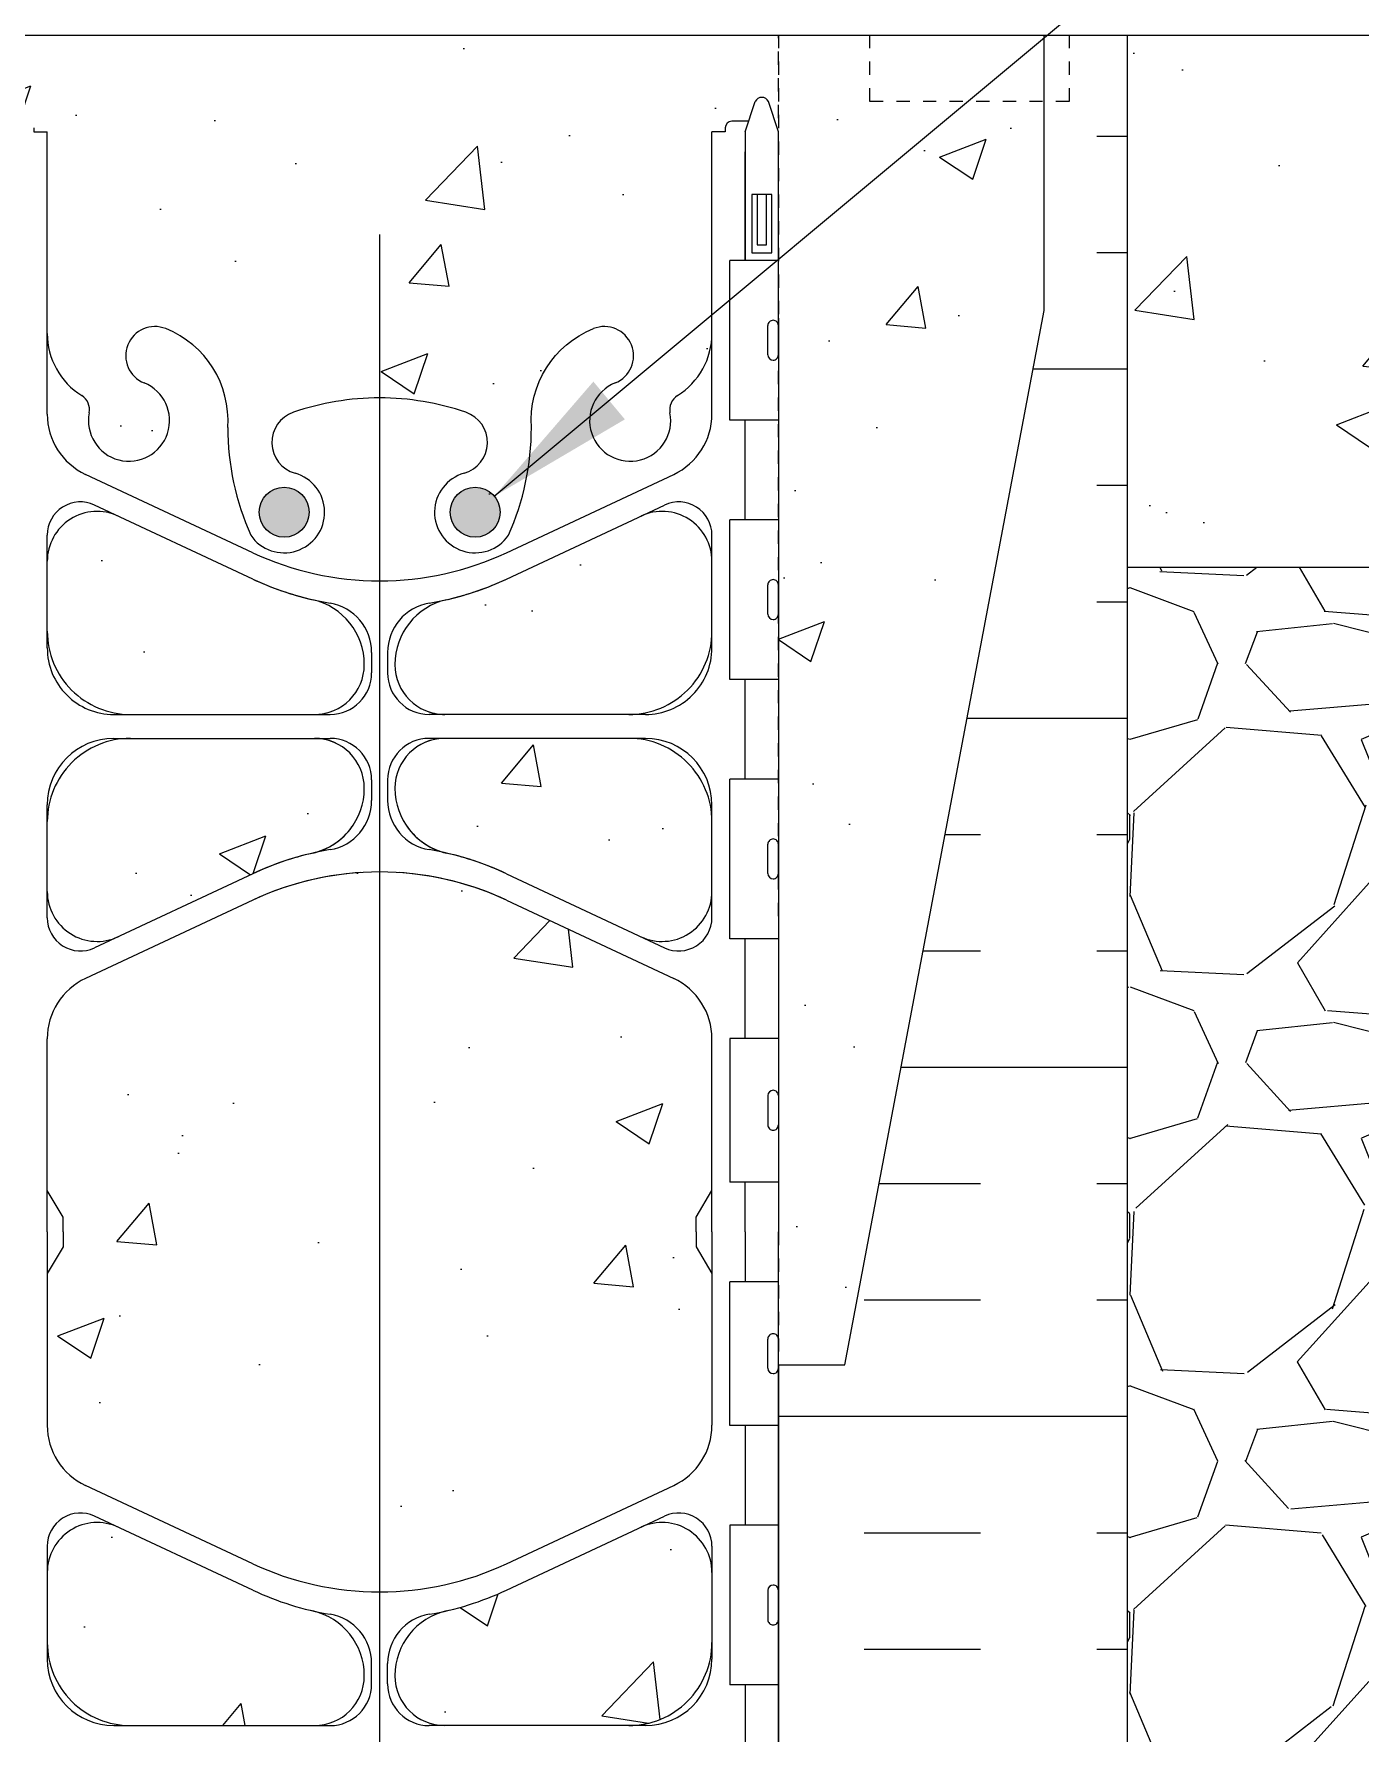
# Model space of a CAD drawing. Header units: inches. Extents: x -6.4 to 42.3, y 55.7 to 149.3.
# Drawn here: x 15.82 to 25.79, y 98.48 to 111.25 of the extents above; entities that cross this region are included whole.
import ezdxf

# ---------------------------------------------------------------- set-up
doc = ezdxf.new("R2010")
doc.units = ezdxf.units.IN
doc.header["$LTSCALE"] = 0.5
doc.header["$MEASUREMENT"] = 0
doc.linetypes.add('DASHED2', pattern=[0.375, 0.25, -0.125])
doc.linetypes.add('HIDDEN2', pattern=[0.1875, 0.125, -0.0625])
for name, color, linetype in [('HATCH', 12, 'Continuous'), ('Hidden2', 12, 'HIDDEN2'), ('line25', 2, 'Continuous'), ('LINE3', 3, 'Continuous'), ('LINE50', 5, 'Continuous'), ('LINE9', 9, 'Continuous'), ('TEXT', 4, 'Continuous')]:
    doc.layers.add(name, color=color, linetype=linetype)
doc.styles.add('DIM', font='romans.shx', dxfattribs={"width": 0.7})
doc.dimstyles.new('ext_12', dxfattribs={"dimscale": 12, "dimtxt": 0.09375, "dimasz": 0.09375, "dimexe": 0.09375, "dimexo": 0.0625, "dimgap": 0.0625, "dimtad": 1, "dimdec": 1, "dimzin": 2, "dimdsep": 46, "dimlunit": 4, "dimtxsty": 'DIM', "dimcen": 0.09, "dimdle": 0.09375, "dimclrt": 4, "dimadec": 0, "dimazin": 0, "dimtfac": 1, "dimtdec": 1, "dimtmove": 1, "dimatfit": 3, "dimfxl": 1, "dimfrac": 2, "dimtolj": 1, "dimtzin": 0, "dimarcsym": 0})

msp = doc.modelspace()

# ---------------------------------------------------------------- hatches: boundary and pattern name
at = {"layer": 'HATCH'}
h = msp.add_hatch(dxfattribs=at)
h.set_pattern_fill('AR-CONC', color=256, scale=0.5)
h.set_pattern_definition([(49.99999999999999, (0, 0), (3.586300913003767, -0.3137606749129755), [0.375, -4.125]), (355, (0, 0), (-0.693756668065, 3.760960668500059), [0.3, -3.3]), (100.45144446, (0.298858405, -0.02614672), (2.89254423363556, 3.447199954843147), [0.3187009599999999, -3.505710559999999]), (46.18420000000001, (0, 1), (5.336206653357862, -0.8275964039653827), [0.5625, -6.1875]), (96.63563549, (0.444683725, 0.931033465), (4.673309728371142, 4.870593003872752), [0.47805171, -5.258568799999999]), (351.1841639899999, (0, 1), (4.673309725273866, 4.870593001349951), [0.45, -4.950000005]), (21, (0.5, 0.75), (2.984535260592308, -2.013094453326694), [0.375, -4.125]), (326.0000000000001, (0.5, 0.75), (1.216576659607909, 3.625750225234265), [0.3, -3.3]), (71.45144474, (0.74871127, 0.58224213), (4.201111883649856, 1.612655764031769), [0.31870095, -3.50571056]), (37.50000000000001, (0, 0), (0.06079927658645334, 1.664469269156557), [0, -3.26, 0, -3.35, 0, -3.3125]), (7.499999999999999, (0, 0), (1.315347687210743, 1.972058559411801), [0, -1.91, 0, -3.185, 0, -1.2625]), (327.5, (-1.115, 0), (2.669112180862045, -0.1127743586718988), [0, -1.25, 0, -3.9, 0, -5.175]), (317.5, (-1.615, 0), (2.915930846711931, 0.5005249116615886), [0, -1.625, 0, -2.59, 0, -3.675])])
h.paths.add_polyline_path([(15.41610146461963, 109.1146743437992), (15.41610146461963, 110.5146743437991), (15.41610146462049, 111.2434074603458), (14.67941559081543, 111.2434074603458), (14.67941559081543, 110.7434074603454), (13.41610146462049, 110.7434074603454), (13.41610146462049, 109.1719788889169), (14.91610146462049, 101.2434074603455), (15.41610146461963, 101.2434074603455)])
h.paths.add_polyline_path([(18.30110059130514, 106.5088650321987, 0.350118522342846), (17.9129196464379, 106.9971358704386, -0.05309424434837974), (17.46237849327621, 107.1522797385888), (16.45005529317051, 107.6260469962372, 0.5490706967555964), (15.91610146461326, 107.2864020634229), (15.91610146461281, 106.7596743437991, 0.4142135623730951), (16.54110146461281, 106.1346743437991), (17.92610146461985, 106.1346743437997, 0.4135815913778321)])
h.paths.add_polyline_path([(18.30110059130517, 105.5804836553876, 0.4135815913879241), (17.92610146461985, 105.9546743437996), (16.54110146461262, 105.9546743437992, 0.4142135623726927), (15.91610146461281, 105.3296743437999), (15.91610146461326, 104.8029466241777, 0.5490706967576165), (16.45005529317061, 104.4633016913612), (17.46237849327692, 104.9370689490098, -0.05309424434830253), (17.912919646438, 105.0922128171597, 0.1829837551016591), (18.20765498807617, 105.2884920476979, 0.1570718046892552)])
h.paths.add_polyline_path([(20.29110146462647, 105.9546743437997), (18.90610146461941, 105.9546743437996, 0.4135815913853222), (18.5311023379341, 105.5804836553909, 0.3501185223378694), (18.9192832828012, 105.0922128171598, -0.05309424434848146), (19.36982443596371, 104.9370689490092), (20.38214763606874, 104.4633016913616, 0.549070696756653), (20.916101464626, 104.8029466241771), (20.91610146462645, 105.3296743437975, 0.4142135623741066)])
h.paths.add_polyline_path([(20.91610146462645, 106.7596743438009), (20.916101464626, 107.2864020634237, 0.5490706967552537), (20.38214763606877, 107.6260469962377), (19.36982443596237, 107.1522797385885, -0.0530942443482911), (18.91928328280126, 106.9971358704391, 0.3501185223386901), (18.5311023379341, 106.5088650322065, 0.4135815913839178), (18.90610146461943, 106.1346743437997), (20.29110146462643, 106.1346743437996, 0.4142135623737342)])
h.paths.add_polyline_path([(23.41610146462256, 109.1719788889169), (23.41610146462256, 110.7434074603454), (22.10360146462046, 110.7434074603454), (22.10360146462046, 111.2434074603455), (21.41610146462256, 111.2434074603455), (21.41610146462256, 101.2434074603455), (21.91610146462256, 101.2434074603455)])
h.paths.add_polyline_path([(20.02438717890521, 109.0354312482545, -1), (20.18781575033404, 108.626908174193, 2.127292751064861), (20.60040142710445, 108.4024175462935, -0.3113104134333912), (20.65696092364956, 108.53256143457, 0.2589583704863617), (20.91610146462309, 108.9993598654752), (20.91610146461963, 110.5146743437991), (21.01610146461948, 110.5146743437991), (21.01610146461972, 110.5446743437993, -0.414213562372814), (21.06610146461976, 110.5946743437992), (21.19218842114128, 110.5946743437991), (21.24110146461945, 110.7446743437992, -0.6000000000333809), (21.34110146462124, 110.7446743437948), (21.41610146462256, 110.5146743437902), (21.41610146462256, 111.2434074603455), (15.41610146462049, 111.2434074603458), (15.41610146461963, 110.5146743437991), (15.49110146461802, 110.7446743437948, -0.6000000000332987), (15.59110146461981, 110.7446743437992), (15.64001450809798, 110.5946743437991), (15.76610146461949, 110.5946743437992, -0.4142135623739199), (15.81610146461954, 110.5446743437991), (15.81610146461966, 110.5146743437991), (15.91610146461963, 110.5146743437991), (15.91610146461617, 108.9993598654752, 0.2589583704863472), (16.17524200558972, 108.5325614345701, -0.3113104134329363), (16.23180150213467, 108.4024175462937, 2.127292751063242), (16.64438717890521, 108.6269081741934, -1), (16.80781575033416, 109.035431248255, -0.3253062266843316), (17.2743904915964, 108.2932653184501, 0.1048804382404692), (17.44678632519116, 107.4814538911201, 1.422913243113708), (17.78029317668283, 107.9485386828799, -0.7355925422349154), (17.76750830624794, 108.4065852600199, -0.08275514747013545), (18.41610146461963, 108.5146743437996, -0.08275514747013543), (19.06469462299132, 108.4065852600199, -0.73559254223048), (19.0519097525562, 107.9485386828807, 1.422913243109933), (19.38541660404863, 107.4814538911208, 0.1048804382403093), (19.55781243764286, 108.2932653184497, -0.3253062266843411)])
h.paths.add_polyline_path([(34.73862099734205, 109.2434074603454), (32.73862099734205, 109.2434074603454), (33.73862099734205, 110.2434074603454), (33.73862099734205, 111.2434074603454), (24.04110146462046, 111.2434074603454), (24.04110146462092, 107.2427981481697), (33.73862099734205, 107.2434253044855), (33.73862099734205, 108.2434074603455)])
h.paths.add_polyline_path([(20.79610146463384, 102.1310574603455), (20.79610146463384, 102.2434074603458), (20.79610146463384, 102.3557574603456), (20.91610146463314, 102.5557574603453), (20.916101464631, 103.6966272427031, 0.2910966595426463), (20.62803990057474, 104.1494871541204), (19.36982440740058, 104.7383319977023, 0.09336927207731861), (18.56297606628382, 104.9456634665623, 0.01633246440578863), (18.41610146461974, 104.950462396321, 0.1098692816785058), (17.46237852183938, 104.738331997703), (16.20416302866438, 104.1494871541203, 0.2910966595425622), (15.91610146460826, 103.6966272427031), (15.91610146460612, 102.5557574603453), (16.03610146460542, 102.3557574603456), (16.03610146460542, 102.2434074603453), (16.03610146460542, 102.1310574603455), (15.91610146460612, 101.9310574603457), (15.91610146460826, 100.7901876779879, 0.2910966595426461), (16.20416302866452, 100.3373277665707), (17.46237852183928, 99.7484829229885, 0.1098692816784932), (18.41610146461952, 99.53635252437046, 0.1098692816785058), (19.36982440739988, 99.74848292298846), (20.62803990057474, 100.3373277665707, 0.2910966595426425), (20.916101464631, 100.7901876779879), (20.91610146463314, 101.9310574603457)])
h.paths.add_polyline_path([(17.92610146461983, 98.35214057689184), (16.54110146461283, 98.3521405768919, 0.414213562373734), (15.91610146461281, 97.72714057689056), (15.91610146461326, 97.20041285726776, 0.5490706967552541), (16.45005529317049, 96.86076792445381), (17.46237849327689, 97.33453518210251, -0.05309424434830558), (17.91291964643798, 97.4896790502524, 0.3501185223542372), (18.3011005913051, 97.9779498885127, 0.4135815913623039)])
h.paths.add_polyline_path([(18.30110059130517, 98.90633126530636, 0.3501185223343909), (17.91291964643798, 99.3946021035313, -0.0530942443484712), (17.46237849327555, 99.54974597168186), (16.45005529317063, 100.0235132293299, 0.5490706967567559), (15.91610146461326, 99.6838682965144), (15.91610146461281, 99.15714057689402, 0.4142135623741068), (16.54110146461279, 98.53214057689185), (17.92610146461985, 98.5321405768919, 0.4135815913898668)])
h.paths.add_polyline_path([(20.91610146462645, 99.15714057689118), (20.916101464626, 99.68386829651338, 0.549070696757617), (20.38214763606865, 100.0235132293299), (19.36982443596233, 99.54974597168122, -0.05309424434830126), (18.91928328280127, 99.39460210353134, 0.3501185223354442), (18.53110233793409, 98.90633126530453, 0.4135815913884431), (18.90610146461943, 98.5321405768919), (20.29110146462645, 98.53214057689185, 0.4142135623727808)])
h.paths.add_polyline_path([(20.29110146462647, 98.3521405768919), (18.90610146461943, 98.35214057689184, 0.4135815913586108), (18.53110233793416, 97.97794988851744, 0.3501185223568853), (18.91928328280128, 97.48967905025245, -0.05309424434838843), (19.36982443596304, 97.3345351821022), (20.38214763606875, 96.86076792445381, 0.549070696755597), (20.916101464626, 97.20041285726815), (20.91610146462645, 97.7271405768919, 0.4142135623730851)])
h.paths.add_polyline_path([(21.24110146461945, 93.74214057689188), (21.19218842114128, 93.89214057689198), (21.06610146461976, 93.89214057689188, -0.4142135623728141), (21.01610146461972, 93.94214057689177), (21.01610146461948, 93.97214057689196), (20.91610146461963, 93.9721405768919), (20.91610146462309, 95.48745505521589, 0.2589583704863472), (20.65696092364954, 95.95425348612096, -0.311310413433353), (20.60040142710453, 96.08439737439753, 2.127292751064687), (20.18781575033405, 95.85990674649814, -1), (20.02438717890509, 95.45138367243655, -0.3253062266842938), (19.55781243764286, 96.19354960224126, 0.1048804382404804), (19.38541660404811, 97.00536102957145, 1.422913243113726), (19.05190975255643, 96.53827623781164, -0.7355925422349155), (19.06469462299132, 96.08022966067162, -0.08275514747013545), (18.41610146461963, 95.9721405768919, -0.08275514747013545), (17.76750830624794, 96.08022966067162, -0.73559254223048), (17.78029317668306, 96.53827623781082, 1.422913243107928), (17.44678632519114, 97.0053610295714, 0.104880438240465), (17.2743904915964, 96.19354960224135, -0.3253062266843534), (16.80781575033405, 95.45138367243655, -1), (16.64438717890523, 95.85990674649808, 2.12729275106486), (16.23180150213481, 96.08439737439754, -0.3113104134333901), (16.17524200558969, 95.954253486121, 0.258958370486362), (15.91610146461617, 95.48745505521589), (15.91610146461963, 93.9721405768919), (15.81610146461966, 93.97214057689196), (15.81610146461954, 93.94214057689197, -0.4142135623739104), (15.7661014646195, 93.89214057689188), (15.64001450809798, 93.89214057689198), (15.59110146461981, 93.7421405768919, -0.6000000000333585), (15.49110146461802, 93.74214057689626), (15.41610146462049, 93.97214057688927), (15.41610146462049, 91.15438894177598, 0.0643975703405808), (15.5261050847344, 91.08842941651228), (15.61610508473482, 91.08842941651922), (15.61610508473754, 91.04670335659502, -0.2490694201798173), (15.72610508475359, 90.83958020482557), (15.72610508475723, 90.77208020481547, -0.414213562389013), (15.6636050847572, 90.7095802048121), (15.61610508475937, 90.70958020481211), (15.61610508476392, 90.63958020481216), (15.72110508474888, 90.63958020481216, 0.1004604156427254), (16.11480355481831, 90.69674296066042, -0.6014354320863454), (16.23430702504103, 90.59185961823599, 2.182094824738258), (16.64438717890607, 90.80476904968513, -1), (16.80781575033491, 91.21329212374678, -0.2443795113557761), (17.25622362314168, 90.69253521929625, 0.05315652255490141), (17.42206307735885, 90.07845358738092, 0.2232530870722211), (17.62239086073586, 89.9135997364456), (17.64200919269183, 89.90928834374515, 0.9554715931085735), (17.78029317668369, 90.50275827902746, -0.735592542234606), (17.76750830624881, 90.96080485616744, -0.08275514747013314), (18.41610146462049, 91.06889393994716, -0.08275514747013228), (19.06469462299216, 90.9608048561675, -0.7355925422307648), (19.05190975255704, 90.50275827902826, 0.9554715931365202), (19.19019373654912, 89.90928834374515), (19.20981206850514, 89.91359973644562, 0.2232530870720325), (19.41013985188203, 90.07845358738076, 0.05315652255491973), (19.57597930609927, 90.69253521929629, -0.2443795113557818), (20.02438717890615, 91.21329212374677, -1), (20.1878157503349, 90.8047690496852, 2.182094824737141), (20.5978959042001, 90.59185961823603, -0.6014354320727829), (20.71739937441968, 90.69674296066148, 0.1004604156435113), (21.11109784449204, 90.63958020481216), (21.21609784447702, 90.63958020481216), (21.21609784448157, 90.70958020481213), (21.16859784448375, 90.7095802048121, -0.4142135623890198), (21.10609784448372, 90.77208020481547), (21.10609784448735, 90.83958020482557, -0.2490694201798191), (21.2160978445034, 91.04670335659502), (21.21609784450613, 91.08842941651922), (21.30609784450654, 91.08842941651228, 0.0643975703419264), (21.41610146462256, 91.15438894177764), (21.41610146462256, 93.9721405769009), (21.34110146462124, 93.74214057689626, -0.600000000033347)])
h.paths.add_polyline_path([(21.10609784448781, 87.33958020479885), (21.10609784448417, 87.40708020480895, -0.4142135623888782), (21.16859784448417, 87.46958020481232), (21.21609784426966, 87.46958020481232), (21.21609784427421, 87.53958020481237), (21.11109784449262, 87.53958020481237, -0.1889729320642465), (20.95522876880438, 87.63442469320125, 0.1963228336436817), (20.50609784444467, 87.98068441332967), (19.18424227561162, 88.27117997958493, 0.05779469062706142), (18.41610146462003, 88.36026646967753, 0.05779469062698726), (17.64796065362943, 88.27117997958496), (16.32610508479631, 87.98068441332968, 0.1963228336434551), (15.87697416043692, 87.63442469320184, -0.1889729320649259), (15.72110508474833, 87.53958020481237), (15.61610508496674, 87.53958020481237), (15.61610508497128, 87.46958020481232), (15.66360508475677, 87.46958020481232, -0.4142135623888782), (15.72610508475677, 87.40708020480895), (15.72610508475313, 87.33958020479885, -0.3178372451770845), (15.5594384180898, 87.10387794441796, 0.08241458984435468), (15.41610146462049, 87.02477146784881), (15.41610146462049, 85.49828402923585), (17.41610146461925, 85.49827256167497), (18.41610146461925, 84.49827256167497), (18.41610146461925, 86.49827256167497), (19.41610146461925, 85.49827256167497), (21.41610146462256, 85.49828827301349), (21.41610146462256, 87.02477146784715, 0.08241458984570726), (21.27276451115115, 87.10387794441797, -0.3178372451770673)])
h = msp.add_hatch(dxfattribs=at)
h.set_pattern_fill('INSUL', color=256, scale=7, style=0)
h.set_pattern_definition([(0, (-2914.440862764546, -358.5192632442901), (0, 2.625), []), (0, (-2914.440862764546, -357.6442632442901), (0, 2.625), [0.875, -0.875]), (0, (-2914.440862764546, -356.7692632442901), (0, 2.625), [0.875, -0.875])])
edge = h.paths.add_edge_path()
edge.add_line((21.41610146462256, 101.2434074603455), (21.91610146462256, 101.2434074603455))
edge.add_line((21.91610146462256, 101.2434074603455), (23.66610146462256, 110.4934074603455))
edge.add_line((23.66610146462256, 110.4934074603455), (23.66610146462256, 111.2434074603455))
edge.add_line((23.66610146462256, 111.2434074603455), (24.04110146462256, 111.2434074603455))
edge.add_line((24.04110146462256, 111.2434074603455), (24.04110146462256, 93.24340746034552))
edge.add_line((24.04110146462256, 93.24340746034552), (23.60360146462256, 93.24340746034552))
edge.add_line((23.60360146462256, 93.24340746034552), (23.60360146462256, 93.74340746034552))
edge.add_line((23.60360146462256, 93.74340746034552), (22.10360146462256, 93.74340746034552))
edge.add_line((22.10360146462256, 93.74340746034552), (22.10360146462256, 93.24340746034552))
edge.add_line((22.10360146462256, 93.24340746034552), (21.66610146462256, 93.24340746034552))
edge.add_line((21.41610146462256, 101.2434074603455), (21.41610146462256, 93.24340746034552))
h = msp.add_hatch(dxfattribs=at)
h.set_pattern_fill('GRAVEL', color=256, scale=3, style=0)
h.set_pattern_definition([(228.0128, (26.20110146462043, 88.49827256167437), (-23.99999469647448, -27.00000402482174), [0.403608, -39.957264]), (184.9697, (25.93110146462039, 88.1982725616743), (36.00000315455291, 2.999973921021156), [0.692604, -68.567775]), (132.5104, (25.24110146462045, 88.13827256167436), (29.99997215504044, -33.00002602161359), [0.488364, -48.348096]), (267.2737, (24.07110146462043, 87.38827256167436), (2.999988053181571, 60.0000008849204), [0.630714, -62.440674]), (292.8337, (24.0411014646204, 86.75827256167436), (-15.00002971631142, 35.99998923533333), [0.618465, -61.22811900000001]), (357.2737, (24.28110146462041, 86.18827256167431), (-60.0000008849204, 2.999988053181574), [0.630714, -62.440674]), (37.6942, (24.9111014646204, 86.15827256167434), (-39.00002203685393, -29.99997121548159), [0.8340869999999999, -82.574547]), (72.2553, (25.57110146462043, 86.66827256167433), (21.00003228811623, 65.99998869371757), [0.7874639999999999, -77.958963]), (121.4296, (25.81110146462044, 87.41827256167433), (-24.0000247025291, 38.99998510947771), [0.63285, -62.652219]), (175.2364, (25.48110146462045, 87.9582725616744), (33.00000283895875, -2.999974597983782), [0.7224959999999985, -35.4022889999999]), (222.3974, (24.76110146462043, 88.01827256167435), (-36.0000220532197, -32.99997624604236), [0.9343440000000001, -92.500125]), (138.8141, (27.0411014646204, 87.35827256167438), (-21.00000884041714, 17.99999194002827), [0.318903, -31.571532]), (171.4692, (26.80110146462039, 87.5682725616743), (38.99999485444538, -6.000023730119371), [0.6067109999999984, -60.0645329999999]), (225, (26.20110146462043, 87.65827256167434), (-3.33066907387547e-16, -3.000000928346857), [0.4242629999999999, -3.818376]), (203.1986, (25.99110146462045, 88.01827256167435), (14.99999919200123, 6.000003975794561), [0.228474, -22.618845]), (291.8014, (25.78110146462041, 87.92827256167432), (-2.999999731501946, 9.00000081903231), [0.323109, -15.832386]), (30.9638, (25.90110146462041, 87.62827256167436), (8.999994066863994, 6.000007450622197), [0.5247869999999984, -16.96806899999995]), (161.5651, (26.35110146462046, 87.89827256167435), (6.000001303778886, -2.999995209668123), [0.3794730000000001, -9.107361000000001]), (16.38950000000001, (24.0411014646204, 87.92827256167432), (30.00000659523588, 8.999978129453911), [0.5316, -52.628535]), (70.3462, (24.55110146462039, 88.07827256167441), (-11.99998574211524, -33.00000640681867), [0.445983, -44.152224]), (293.1986, (26.35110146462046, 88.49827256167437), (-6.000003975794561, 14.99999919200123), [0.456945, -22.390374]), (343.6105, (26.53110146462041, 88.07827256167441), (-30.00000659523587, 8.99997812945392), [0.5315999999999984, -52.6285349999999]), (339.444, (24.0411014646204, 86.0682725616743), (-15.00000553362727, 5.999987989264753), [0.51264, -25.119372]), (294.7751, (24.52110146462042, 85.88827256167436), (-14.99997656773551, 33.00001026551735), [0.4295339999999992, -42.5239289999999]), (66.80140000000002, (26.38110146462043, 85.49827256167437), (6.000003975794565, 14.99999919200123), [0.456945, -22.390374]), (17.35400000000001, (26.56110146462044, 85.91827256167433), (-39.0000060572905, -11.99998350677735), [0.5028929999999999, -49.78627199999999]), (69.444, (24.9111014646204, 85.49827256167437), (-5.99998798926476, -15.00000553362727), [0.25632, -25.375692]), (101.3098999999999, (26.20110146462043, 85.49827256167437), (-2.999992896484816, 12.00000225669286), [0.1529699999999997, -15.14408699999998]), (165.9638, (26.1711014646204, 85.64827256167435), (9.00000163796922, -2.999994172083737), [0.618465, -11.75085]), (186.009, (25.57110146462043, 85.79827256167432), (29.99999925271812, 2.999997952445524), [0.57315, -56.74176900000001]), (303.6901, (25.90110146462041, 87.35827256167438), (-3.000004003521572, 5.999998673313481), [0.432666, -10.383987]), (353.1572, (26.14110146462042, 86.99827256167437), (50.99999809643565, -6.000023993774283), [0.755382, -74.782689]), (60.94540000000001, (26.89110146462042, 86.90827256167434), (-12.00000008159784, -21.00000115370906), [0.308868, -30.578022]), (90, (27.0411014646204, 87.17827256167432), (-3, 3), [0.18, -2.82]), (120.2564, (25.51110146462043, 85.88827256167436), (11.99998466040808, -21.0000073675642), [0.416772, -41.26056000000001]), (48.01279999999999, (25.30110146462039, 86.24827256167437), (23.99999469647448, 27.00000402482175), [0.8072159999999999, -39.553656]), (0, (25.84110146462047, 86.84827256167439), (3, 3), [0.78, -2.22]), (325.3048, (26.62110146462044, 86.84827256167439), (-29.99998277696258, 21.00002582878337), [0.474342, -46.959822]), (254.0546, (27.01110146462043, 86.57827256167441), (-2.999999667889143, -12.00000037995645), [0.436806, -21.403524]), (207.646, (26.89110146462042, 86.15827256167434), (-56.99998742153878, -30.00002313950754), [0.711195, -70.408422]), (175.4261, (26.26110146462043, 85.82827256167441), (-39.0000016749364, 2.999984403483252), [0.7523969999999984, -74.4872219999998])])
edge = h.paths.add_edge_path()
edge.add_line((24.0411014646204, 107.2427981481697), (24.04110146462043, 93.24340746034535))
edge.add_line((24.04110146462046, 93.24340746034541), (24.04110146462043, 85.4982725616744))
edge.add_line((24.0411014646204, 85.49827256167437), (24.71518350063508, 85.49827256167437))
edge.add_spline(control_points=[(24.71518350063508, 85.49827256167437), (24.82344980619331, 86.14360923673128), (25.5846742245459, 90.74865201435223), (26.19336966920025, 97.67169029027157), (29.77935516200728, 104.5703417872482), (32.66779697201287, 106.0707733784468), (33.46270270882803, 106.4836955551758)], knot_values=[0, 0, 0, 0, 1.962013932848677, 13.99979169350777, 21.00438102400835, 23.66399043516336, 23.66399043516336, 23.66399043516336, 23.66399043516336], degree=3, periodic=0)
edge.add_line((33.46270270882803, 106.4836955551758), (33.46270270882803, 107.2434074603454))
edge.add_line((33.46270270882803, 107.2434074603454), (24.0411014646204, 107.2427981481697))
at = {"layer": 'LINE3'}
for points in [[(17.88513015954223, 107.6549542391554, 1), (17.51013015954223, 107.6549542391554, 1)], [(17.51013015954223, 107.6549542391554, 1), (17.88513015954223, 107.6549542391554, 1)], [(19.32207276969703, 107.6549542391554, 1), (18.94707276969703, 107.6549542391554, 1)], [(18.94707276969703, 107.6549542391554, 1), (19.32207276969703, 107.6549542391554, 1)]]:
    msp.add_hatch(color=256, dxfattribs=at).paths.add_polyline_path(points)

# ---------------------------------------------------------------- linework, layer by layer
at = {"layer": 'HATCH', "linetype": 'HIDDEN2'}
msp.add_line((21.41610146462256, 104.6184074603454), (21.41610146462256, 111.2434074603454), dxfattribs=at)
at = {"layer": 'Hidden2'}
msp.add_line((21.41610146462256, 111.2434074603455), (21.41610146462256, 101.2434074603455), dxfattribs=at)
at = {"layer": 'line25'}
for p, q in [((21.05114883244411, 108.3484074603393), (21.05114883244411, 109.5484074603393)), ((21.41610146461963, 109.5484074603393), (21.05114887037766, 109.5484074603393)), ((21.41610142668608, 108.3484074603393), (21.05114883244411, 108.3484074603392)), ((21.05114883244411, 106.3984074603393), (21.05114883244411, 107.5984074603393)), ((21.41610142668608, 107.5984074603393), (21.05114883244411, 107.5984074603393)), ((21.41610142668608, 106.3984074603393), (21.05114883244411, 106.3984074603392)), ((21.41610142668608, 105.6484074603392), (21.05114883244411, 105.6484074603392)), ((21.05114883244411, 104.4484074603393), (21.05114883244411, 105.6484074603393)), ((21.41610142668608, 104.4484074603393), (21.05114883244411, 104.4484074603392)), ((21.41610142668608, 103.6984074603393), (21.05114883244411, 103.6984074603393)), ((21.05114883244411, 103.6984074603393), (21.05114883244411, 102.6184074603392)), ((21.41610142668608, 102.6184074603393), (21.05114883244411, 102.6184074603393)), ((21.41610142668608, 101.8684074603393), (21.05114883244411, 101.8684074603393)), ((21.05114883244417, 100.7884074603393), (21.05114883244411, 101.8684074603393)), ((21.41610146462256, 101.2434074603455), (21.41610146462256, 85.49827256167437)), ((21.41610142668608, 100.7884074603393), (21.05114883244417, 100.7884074603392)), ((21.41610142668608, 100.0384074603393), (21.05114883244417, 100.0384074603393)), ((21.05114883244417, 100.0384074603393), (21.05114883244417, 98.83840746033924)), ((21.41610142668608, 98.8384074603393), (21.05114883244417, 98.8384074603393))]:
    msp.add_line(p, q, dxfattribs=at)
at = {"layer": 'LINE3'}
msp.add_line((18.41610146461925, 109.7434074603454), (18.41610146461925, 86.49827256167497), dxfattribs=at)
for centre in [(17.69763015954223, 107.6549542391554), (17.69763015954223, 107.6549542391554), (19.13457276969703, 107.6549542391554), (19.13457276969703, 107.6549542391554)]:
    msp.add_circle(centre, 0.1875, dxfattribs=at)
at = {"layer": 'LINE50'}
for p, q in [((12.74191559081544, 111.2434074603458), (24.04110146462046, 111.2434074603454)), ((24.04110146462256, 111.2434074603454), (33.73862099734205, 111.2434074603454)), ((24.04110146462256, 93.24340746034552), (24.04110146462046, 111.2434074603454)), ((24.04110146462256, 107.2427981481697), (33.73862099734205, 107.2434253044855))]:
    msp.add_line(p, q, dxfattribs=at)
msp.add_lwpolyline([(21.41610146462256, 101.2434074603455), (21.91610146462256, 101.2434074603455), (23.41610146462256, 109.1719788889169), (23.41610146462256, 111.2434074603455)], dxfattribs=at)
at = {"layer": 'LINE9'}
for p, q in [((21.16610146461963, 110.5146743437991), (21.24110146461945, 110.7446743437992)), ((21.41610146461963, 110.5146743437991), (21.34110146461981, 110.7446743437992)), ((15.81610146461972, 110.5446743437991), (15.81610146461966, 110.5146743437991)), ((15.81610146461972, 110.5446743437991), (15.81610146461972, 110.5446743437992)), ((15.81610146461972, 110.5146743437991), (15.91610146461963, 110.5146743437991)), ((15.9161014646169, 108.3927214448932), (15.91610146461963, 110.5146743437991)), ((21.01610146461954, 110.5146743437991), (20.91610146461963, 110.5146743437991)), ((20.91610146462236, 108.3927214448932), (20.91610146461963, 110.5146743437991)), ((21.01610146461954, 110.5446743437991), (21.01610146461948, 110.5146743437991)), ((21.01610146461954, 110.5446743437991), (21.01610146461954, 110.5446743437992)), ((21.19218842114142, 110.5946743437991), (21.06610146461972, 110.5946743437992)), ((21.16610146461963, 110.5146743437985), (21.16610146461963, 109.5484074603393)), ((21.33609780672302, 108.8384074603394), (21.33609780672211, 109.0584074603393)), ((21.37609780672298, 109.0984074603393), (21.37609780672207, 109.0984074603393)), ((21.41609780672295, 108.8384074603394), (21.41609780672295, 109.0584074603393)), ((21.41610142668603, 109.0034074603394), (21.41609780672249, 109.0034074603394)), ((21.41610142668603, 108.8934074603394), (21.41609780672249, 108.8934074603394)), ((21.37609780672298, 108.7984074603394), (21.37609780672298, 108.7984074603393)), ((17.46237851224296, 107.3510166943874), (16.20416302867298, 107.9398615334747)), ((17.46237851224296, 107.3510166943869), (16.20416302867298, 107.9398615334743)), ((19.36982441699629, 107.3510166943869), (20.62803990056628, 107.9398615334743)), ((19.36982441699629, 107.3510166943874), (20.62803990056628, 107.9398615334747)), ((17.46237849327636, 107.1522797385893), (16.27207068365342, 107.709343793492)), ((17.46237849327636, 107.1522797385889), (16.27207068365342, 107.7093437934915)), ((19.3698244359629, 107.1522797385889), (20.56013224558583, 107.7093437934915)), ((19.3698244359629, 107.1522797385893), (20.56013224558583, 107.709343793492)), ((15.91610146461326, 106.6346743438001), (15.91610146461508, 107.4829138382819)), ((20.916101464626, 106.6346743438001), (20.91610146462418, 107.4829138382819)), ((21.33609780672302, 106.8884074603394), (21.33609780672211, 107.1084074603393)), ((21.37609780672298, 107.1484074603393), (21.37609780672207, 107.1484074603394)), ((21.41609780672295, 106.8884074603394), (21.41609780672295, 107.1084074603393)), ((21.41610142668603, 107.0534074603395), (21.41609780672249, 107.0534074603394)), ((21.41610142668603, 106.9434074603394), (21.41609780672249, 106.9434074603394)), ((21.37609780672298, 106.8484074603394), (21.37609780672298, 106.8484074603393)), ((18.35610146461923, 106.6014430949033), (18.35610146461923, 106.4471743437995)), ((18.47610146462003, 106.6014430949033), (18.47610146462003, 106.4471743437995)), ((18.30110146461985, 106.5096743437997), (18.30110146461985, 106.5097995448744)), ((18.53110146461941, 106.5096743437997), (18.53110146461941, 106.5097995448744)), ((16.41610146461326, 106.1346743437996), (18.04360146461923, 106.1346743437995)), ((16.41610146461326, 106.1346743437991), (17.92610146461985, 106.1346743437991)), ((20.416101464626, 106.1346743437996), (18.78860146462003, 106.1346743437995)), ((20.416101464626, 106.1346743437991), (18.90610146461941, 106.1346743437991)), ((16.41610146461099, 105.9546743437996), (18.04360146461968, 105.9546743437997)), ((16.41610146461099, 105.9546743437991), (17.92610146461985, 105.9546743437991)), ((20.41610146462827, 105.9546743437996), (18.78860146461957, 105.9546743437997)), ((20.41610146462827, 105.9546743437991), (18.90610146461941, 105.9546743437991)), ((18.35610146461968, 105.6421743437997), (18.35610146461968, 105.4879055926957)), ((18.47610146461957, 105.6421743437997), (18.47610146461957, 105.4879055926957)), ((15.91610146461008, 104.6064348493146), (15.91610146461099, 105.4546743438001)), ((20.91610146462918, 104.6064348493146), (20.91610146462827, 105.4546743438001)), ((21.33609780672302, 104.9384074603393), (21.33609780672211, 105.1584074603392)), ((21.37609780672298, 105.1984074603393), (21.37609780672207, 105.1984074603393)), ((21.41609780672295, 104.9384074603394), (21.41609780672295, 105.1584074603392)), ((21.41610142668603, 105.1034074603394), (21.41609780672249, 105.1034074603394)), ((17.46237849327636, 104.9370689490099), (16.27207068364842, 104.3800048941045)), ((17.46237849327636, 104.9370689490095), (16.27207068364842, 104.380004894104)), ((19.3698244359629, 104.9370689490095), (20.56013224559084, 104.380004894104)), ((19.3698244359629, 104.9370689490099), (20.56013224559084, 104.3800048941045)), ((21.37609780672298, 104.8984074603394), (21.37609780672298, 104.8984074603393)), ((21.41610142668603, 104.9934074603394), (21.41609780672249, 104.9934074603394)), ((17.46237851224296, 104.7383319932119), (16.20416302866434, 104.1494871541208)), ((17.46237851224296, 104.7383319932114), (16.20416302866434, 104.1494871541204)), ((19.36982441699629, 104.7383319932114), (20.62803990057492, 104.1494871541204)), ((19.36982441699629, 104.7383319932119), (20.62803990057492, 104.1494871541208)), ((15.91610146460553, 102.2434074603455), (15.91610146460826, 103.6966272427031)), ((20.91610146463373, 102.2434074603455), (20.916101464631, 103.6966272427031)), ((21.33609780672302, 103.2684074603393), (21.33609780672211, 103.0484074603394)), ((21.37609780672298, 103.3084074603393), (21.37609780672298, 103.3084074603393)), ((21.41609780672295, 103.2684074603392), (21.41609780672295, 103.0484074603394)), ((21.41610142668603, 103.2134074603392), (21.41609780672249, 103.2134074603392)), ((21.41610142668603, 103.1034074603392), (21.41609780672249, 103.1034074603392)), ((21.37609780672298, 103.0084074603394), (21.37609780672207, 103.0084074603393)), ((16.03610146460542, 102.3557574603456), (15.91610146460599, 102.5557574603456)), ((20.79610146463384, 102.3557574603456), (20.91610146463327, 102.5557574603456)), ((16.03610146460542, 102.2434074603453), (16.03610146460542, 102.3557574603448)), ((20.79610146463384, 102.2434074603453), (20.79610146463384, 102.3557574603448)), ((15.91610146460553, 102.2434074603455), (15.91610146460826, 100.790187677988)), ((16.03610146460542, 102.2434074603458), (16.03610146460542, 102.1310574603463)), ((20.79610146463384, 102.2434074603458), (20.79610146463384, 102.1310574603463)), ((20.91610146463373, 102.2434074603455), (20.916101464631, 100.790187677988)), ((16.03610146460542, 102.1310574603455), (15.91610146460599, 101.9310574603455)), ((20.79610146463384, 102.1310574603455), (20.91610146463327, 101.9310574603455)), ((21.33609780672307, 101.2184074603392), (21.33609780672217, 101.4384074603391)), ((21.37609780672304, 101.4784074603392), (21.37609780672213, 101.4784074603392)), ((21.416097806723, 101.2184074603393), (21.416097806723, 101.4384074603391)), ((21.41610142668603, 101.3834074603393), (21.41609780672255, 101.3834074603393)), ((21.41610142668603, 101.2734074603393), (21.41609780672255, 101.2734074603393)), ((21.37609780672304, 101.1784074603393), (21.37609780672304, 101.1784074603392)), ((17.46237851224296, 99.7484829274796), (16.20416302866434, 100.3373277665707)), ((19.36982441699629, 99.7484829274796), (20.62803990057492, 100.3373277665707)), ((17.46237849327636, 99.54974597168156), (16.27207068364842, 100.106810026587)), ((19.3698244359629, 99.54974597168156), (20.56013224559084, 100.106810026587)), ((15.91610146461008, 99.88038007137648), (15.91610146461099, 99.032140576891)), ((20.91610146462918, 99.88038007137648), (20.91610146462827, 99.032140576891)), ((21.33609780672307, 99.54840746033922), (21.33609780672217, 99.3284074603393)), ((21.37609780672304, 99.58840746033918), (21.37609780672304, 99.58840746033924)), ((21.416097806723, 99.54840746033916), (21.416097806723, 99.3284074603393)), ((21.41610142668603, 99.49340746033916), (21.41609780672255, 99.49340746033916)), ((21.37609780672304, 99.28840746033929), (21.37609780672213, 99.28840746033923)), ((21.41610142668603, 99.38340746033914), (21.41609780672255, 99.38340746033914)), ((18.35610146461968, 98.84464057689185), (18.35610146461968, 98.99890932799578)), ((18.47610146461957, 98.84464057689185), (18.47610146461957, 98.99890932799578)), ((16.41610146461099, 98.5321405768919), (18.04360146461968, 98.53214057689185)), ((20.41610146462827, 98.5321405768919), (18.78860146461957, 98.53214057689185))]:
    msp.add_line(p, q, dxfattribs=at)
at = {"layer": 'LINE9', "linetype": 'DASHED2', "ltscale": 0.15}
msp.add_lwpolyline([(23.60360146462046, 111.2434074603454), (23.60360146462046, 111.2434074603454), (23.60360146462046, 110.7434074603454), (22.10360146462046, 110.7434074603454), (22.10360146462046, 111.2434074603454), (22.10360146462046, 111.2434074603454)], dxfattribs=at)
at = {"layer": 'LINE9'}
for points in [[(21.41610146461963, 109.1146743437992), (21.41610146461963, 110.5146743437991)], [(21.16610146461963, 109.5484074603393), (21.16610146461963, 110.3646743437992)], [(21.41610146461963, 109.1146743437992), (21.41610146461963, 102.2434074603455)], [(21.16610146461963, 107.5984074603393), (21.16610146461963, 108.3484074603392)], [(21.16610146461963, 105.6484074603392), (21.16610146461963, 106.3984074603392)], [(21.16610146461963, 103.6984074603393), (21.16610146461963, 104.4484074603392)], [(21.16610146461963, 102.2434074603455), (21.16610146461963, 102.6184074603393)], [(21.16610146461963, 102.2434074603455), (21.16610146461963, 101.8684074603393)], [(21.41610146461963, 95.37214057689188), (21.41610146461963, 102.2434074603455)], [(21.16610146461963, 100.7884074603392), (21.16610146461963, 100.0384074603393)], [(21.16610146461963, 98.8384074603393), (21.16610146461963, 98.0884074603393)]]:
    msp.add_lwpolyline(points, dxfattribs=at)
for points in [[(21.21610146461936, 109.6046743437991), (21.36610146461945, 109.6046743437991), (21.36610146461945, 110.0446743437991), (21.21610146461936, 110.0446743437991)], [(21.25610146461932, 109.6646743437991), (21.32610146461948, 109.6646743437991), (21.32610146461948, 110.0446743437991), (21.25610146461932, 110.0446743437991)]]:
    msp.add_lwpolyline(points, close=True, dxfattribs=at)
for points in [[(17.27439049138857, 108.293265315389, 0.325312471216074), (16.80780012907772, 109.0354374972925)], [(19.55781243785069, 108.2932653153885, -0.325312471216074), (20.02440280016154, 109.0354374972921)]]:
    msp.add_lwpolyline(points, format="xyb", dxfattribs=at)
for centre, radius, start, end in [((21.29110146461917, 110.718007677133), 0.0566666666662005, 28.07248693533802, 151.9275130644426), ((21.06610146461972, 110.5446743437992), 0.05, 90, 180), ((16.46610146461617, 108.9993598654745), 0.55, 179.9999999998665, 238.0732001258475), ((16.72610146461957, 108.8311697112242), 0.22, 68.19625201055851, 248.1962520105581), ((20.10610146461968, 108.8311697112237), 0.22, 291.8037479894419, 111.8037479894415), ((20.36610146462309, 108.9993598654745), 0.55, 301.9267998741525, 1.335324077465643e-10), ((21.37609780672207, 109.0584074603393), 0.04, 90, 180.000000000101), ((21.37609780672298, 109.0584074603393), 0.04, 0, 90.00000000007815), ((21.37609780672298, 108.8384074603394), 0.04, 180, 270), ((21.37609780672298, 108.8384074603394), 0.04, 269.9999999999479, 8.79359758331033e-11), ((16.53110146461941, 108.3437274069461), 0.305, 168.9055631699741, 68.19625201061379), ((20.30110146461985, 108.3437274069457), 0.305, 111.8037479893862, 11.09443683002591), ((16.10913758308371, 108.4264708820918), 0.125, 348.9055631699608, 58.07320012575541), ((18.41610146461963, 106.5146743437996), 2, 90, 108.9229639063542), ((18.41610146461963, 106.5146743437996), 2, 71.07703609364575, 90), ((20.72306534615555, 108.4264708820918), 0.125, 121.9267998742446, 191.0944368300391), ((16.4161014646169, 108.3927214448924), 0.5, 179.9999999999186, 244.9204062482345), ((17.84533948525259, 108.1795559500733), 0.2400000000001666, 108.9229639064373, 254.2746540496554), ((18.98686344398666, 108.1795559500733), 0.2400000000001666, 285.7253459503446, 71.0770360935627), ((20.41610146462236, 108.3927214448924), 0.5, 295.0795937517655, 8.142219984546603e-11), ((19.27439042701863, 108.2937735615598), 2, 180.0145601804285, 203.9638288235118), ((17.55781250222063, 108.2937735615594), 2, 336.0361711764864, 359.9854398195715), ((17.69763015954223, 107.6549542391554), 0.3050000000005331, 214.6703224341871, 74.27465404970953), ((19.13457276969703, 107.6549542391554), 0.3050000000005331, 105.7253459502905, 325.3296775658129), ((16.16610146461508, 107.4829138382814), 0.25, 64.92040597845443, 179.999999999886), ((20.66610146462418, 107.4829138382814), 0.25, 1.139910797836524e-10, 115.0795940215456), ((16.29110146461326, 107.2864020634226), 0.375, 64.92040597845443, 179.9999999999218), ((16.29110146461326, 107.2864020634221), 0.375, 64.92040597845443, 179.9999999999218), ((20.541101464626, 107.2864020634221), 0.375, 7.816531185164739e-11, 115.0795940215456), ((20.541101464626, 107.2864020634226), 0.375, 7.816531185164739e-11, 115.0795940215456), ((18.41610148358623, 109.3888862912782), 2.25, 244.9204059784544, 269.9999995170165), ((18.41610144565303, 109.3888862912782), 2.25, 270.0000004829835, 295.0795940215456), ((18.41610146461963, 109.1901493354801), 2.25, 244.9204059784544, 260.4612687183042), ((18.41610146461963, 109.1901493354797), 2.25, 244.9204059784544, 256.7461757230058), ((18.41610146461963, 109.1901493354801), 2.25, 279.5387312816958, 295.0795940215456), ((18.41610146461963, 109.1901493354797), 2.25, 283.2538242769942, 295.0795940215456), ((21.37609780672207, 107.1084074603393), 0.04, 90, 180.000000000101), ((21.37609780672298, 107.1084074603393), 0.04, 0, 90.00000000007815), ((17.80110146461985, 106.5097995448744), 0.5, 0, 77.07729560450485), ((17.98110146461877, 106.6014430949036), 0.375, 359.9999999999479, 80.4612687183042), ((18.85110146462048, 106.6014430949036), 0.375, 99.5387312816958, 180.0000000000521), ((19.03110146461941, 106.5097995448744), 0.5, 102.9227043954952, 180), ((21.37609780672298, 106.8884074603394), 0.04, 180, 270), ((21.37609780672298, 106.8884074603394), 0.04, 269.9999999999479, 8.79359758331033e-11), ((16.54110146461281, 106.7596743437996), 0.625, 179.9999999998828, 270), ((16.54110146461281, 106.7596743437991), 0.625, 179.9999999998828, 270), ((20.29110146462645, 106.7596743437991), 0.625, 270, 1.172479677774711e-10), ((20.29110146462645, 106.7596743437996), 0.625, 270, 1.172479677774711e-10), ((16.41610146461326, 106.6346743437996), 0.5, 179.9999999998893, 270), ((16.41610146461326, 106.6346743437991), 0.5, 179.9999999998893, 270), ((20.416101464626, 106.6346743437991), 0.5, 270, 1.107341917898338e-10), ((20.416101464626, 106.6346743437996), 0.5, 270, 1.107341917898338e-10), ((17.92610146461985, 106.5096743437997), 0.375, 270, 0), ((18.04360146461923, 106.4471743437995), 0.3125, 270, 0), ((18.78860146462003, 106.4471743437995), 0.3125, 180, 270), ((18.90610146461941, 106.5096743437997), 0.375, 180, 270), ((17.92610146461985, 106.5096743437992), 0.375, 270, 289.5821292985646), ((18.90610146461941, 106.5096743437992), 0.375, 250.4178707014354, 270), ((16.54110146461281, 105.3296743437997), 0.625, 90, 180.0000000001172), ((16.41610146461099, 105.4546743437996), 0.5, 90, 179.9999999998958), ((16.54110146461281, 105.3296743437992), 0.625, 90, 180.0000000001172), ((16.41610146461099, 105.4546743437991), 0.5, 90, 179.9999999998958), ((17.92610146461985, 105.5796743437996), 0.375, 0, 90), ((17.92610146461985, 105.5796743437991), 0.375, 63.18819499063254, 90), ((18.04360146461968, 105.6421743437997), 0.3125, 0, 90), ((18.78860146461957, 105.6421743437997), 0.3125, 90, 180), ((18.90610146461941, 105.5796743437996), 0.375, 90, 180), ((18.90610146461941, 105.5796743437991), 0.375, 90, 116.8118050093675), ((20.29110146462645, 105.3296743437992), 0.625, 359.9999999998828, 90), ((20.29110146462645, 105.3296743437997), 0.625, 359.9999999998828, 90), ((20.41610146462827, 105.4546743437991), 0.5, 1.042204158021965e-10, 90), ((20.41610146462827, 105.4546743437996), 0.5, 1.042204158021965e-10, 90), ((17.80110146461985, 105.5795491427248), 0.5, 282.9227043954951, 0), ((19.03110146461941, 105.5795491427248), 0.5, 180, 257.0772956045049), ((17.98110146462014, 105.4879055926957), 0.375, 279.5387312816165, 0), ((18.85110146461912, 105.4879055926957), 0.375, 180, 260.4612687183835), ((17.80110146461985, 105.5795491427244), 0.5, 282.9227043954951, 324.4006186945115), ((19.03110146461941, 105.5795491427244), 0.5, 215.5993813054885, 257.0772956045049), ((21.37609780672207, 105.1584074603393), 0.04, 90, 180.000000000101), ((21.37609780672298, 105.1584074603392), 0.04, 0, 90.00000000007815), ((18.41610146461963, 102.8991993521191), 2.25, 99.53873128166937, 115.0795940215456), ((18.41610146461963, 102.8991993521187), 2.25, 102.9227043954684, 115.0795940215456), ((18.41610146461963, 102.8991993521191), 2.25, 64.92040597845443, 80.46126871833063), ((18.41610146461963, 102.8991993521187), 2.25, 64.92040597845443, 77.0772956045316), ((18.41610148358623, 102.700462396321), 2.25, 90.00000048298345, 115.0795940215456), ((18.41610148358623, 102.7004623963206), 2.25, 93.74279282878709, 115.0795940215456), ((18.41610144565303, 102.700462396321), 2.25, 64.92040597845443, 89.99999951701653), ((18.41610144565303, 102.7004623963206), 2.25, 64.92040597845443, 86.25720717121291), ((21.37609780672298, 104.9384074603393), 0.04, 180, 270), ((21.37609780672298, 104.9384074603393), 0.04, 269.9999999999479, 8.79359758331033e-11), ((16.29110146461326, 104.8029466241767), 0.375, 180.0000000000782, 295.0795940215456), ((16.29110146461326, 104.8029466241762), 0.375, 180.0000000000782, 295.0795940215456), ((20.541101464626, 104.8029466241762), 0.375, 244.9204059784544, 359.9999999999218), ((20.541101464626, 104.8029466241767), 0.375, 244.9204059784544, 359.9999999999218), ((16.16610146461008, 104.6064348493141), 0.25, 179.9999999998958, 295.0795940215456), ((20.66610146462918, 104.6064348493141), 0.25, 244.9204059784544, 1.042204158021965e-10), ((16.41610146460826, 103.6966272427022), 0.5, 115.0795937517371, 179.9999999998958), ((20.416101464631, 103.6966272427022), 0.5, 1.042204158021965e-10, 64.92040624826284), ((21.37609780672298, 103.2684074603393), 0.04, 90, 180), ((21.37609780672298, 103.2684074603393), 0.04, 359.9999999999121, 90.00000000005213), ((21.37609780672207, 103.0484074603393), 0.04, 179.999999999899, 270), ((21.37609780672298, 103.0484074603394), 0.04, 269.9999999999218, 0), ((21.37609780672207, 101.4384074603392), 0.04, 90, 180.000000000101), ((21.37609780672298, 101.4384074603391), 0.04, 0, 90.00000000007815), ((21.37609780672298, 101.2184074603392), 0.04, 180, 270), ((21.37609780672298, 101.2184074603392), 0.04, 269.9999999999479, 8.79359758331033e-11), ((16.41610146460826, 100.7901876779889), 0.5, 180.0000000001042, 244.9204062482629), ((20.416101464631, 100.7901876779889), 0.5, 295.0795937517371, 359.9999999998958), ((16.16610146461008, 99.88038007137693), 0.25, 64.92040597845443, 180.0000000001042), ((16.29110146461326, 99.6838682965148), 0.375, 64.92040597845443, 179.9999999999218), ((20.541101464626, 99.6838682965148), 0.375, 7.816531185164739e-11, 115.0795940215456), ((20.66610146462918, 99.88038007137693), 0.25, 359.9999999998958, 115.0795940215456), ((18.41610148358623, 101.7863525243705), 2.25, 244.9204059784544, 269.9999995170165), ((18.41610144565303, 101.7863525243705), 2.25, 270.0000004829835, 295.0795940215456), ((18.41610146461963, 101.5876155685724), 2.25, 244.9204059784544, 260.4612687183306), ((18.41610146461963, 101.5876155685724), 2.25, 279.5387312816694, 295.0795940215456), ((21.37609780672298, 99.54840746033922), 0.04, 90, 180), ((21.37609780672298, 99.54840746033922), 0.04, 359.9999999999121, 90.00000000005213), ((17.80110146461985, 98.90726577796666), 0.5, 0, 77.07729560450485), ((19.03110146461941, 98.90726577796666), 0.5, 102.9227043954952, 180), ((17.98110146462014, 98.99890932799578), 0.375, 0, 80.46126871838347), ((18.85110146461912, 98.99890932799578), 0.375, 99.53873128161653, 180), ((21.37609780672207, 99.32840746033925), 0.04, 179.999999999899, 270), ((21.37609780672298, 99.3284074603393), 0.04, 269.9999999999218, 0), ((16.54110146461281, 99.15714057689185), 0.625, 179.9999999998828, 270), ((20.29110146462645, 99.15714057689185), 0.625, 270, 1.172479677774711e-10), ((16.41610146461099, 99.0321405768919), 0.5, 180.0000000001042, 270), ((20.41610146462827, 99.0321405768919), 0.5, 270, 359.9999999998958), ((17.92610146461985, 98.9071405768919), 0.375, 270, 0), ((18.90610146461941, 98.9071405768919), 0.375, 180, 270), ((18.04360146461968, 98.84464057689185), 0.3125, 270, 0), ((18.78860146461957, 98.84464057689185), 0.3125, 180, 270)]:
    msp.add_arc(centre, radius, start, end, dxfattribs=at)
at = {"layer": 'TEXT'}
msp.add_line((15.41610146462049, 111.2434074603455), (21.41610146462256, 111.2434074603454), dxfattribs=at)

# ---------------------------------------------------------------- leaders
msp.add_leader([(19.27857866999158, 107.7750315087794), (28.28372500987037, 115.2838445702271), (36.95900011571705, 115.2838445702272)], dimstyle='ext_12', override={"dimgap": 0.0625, "dimtad": 0}, dxfattribs=at)

doc.saveas('drawing.dxf')
